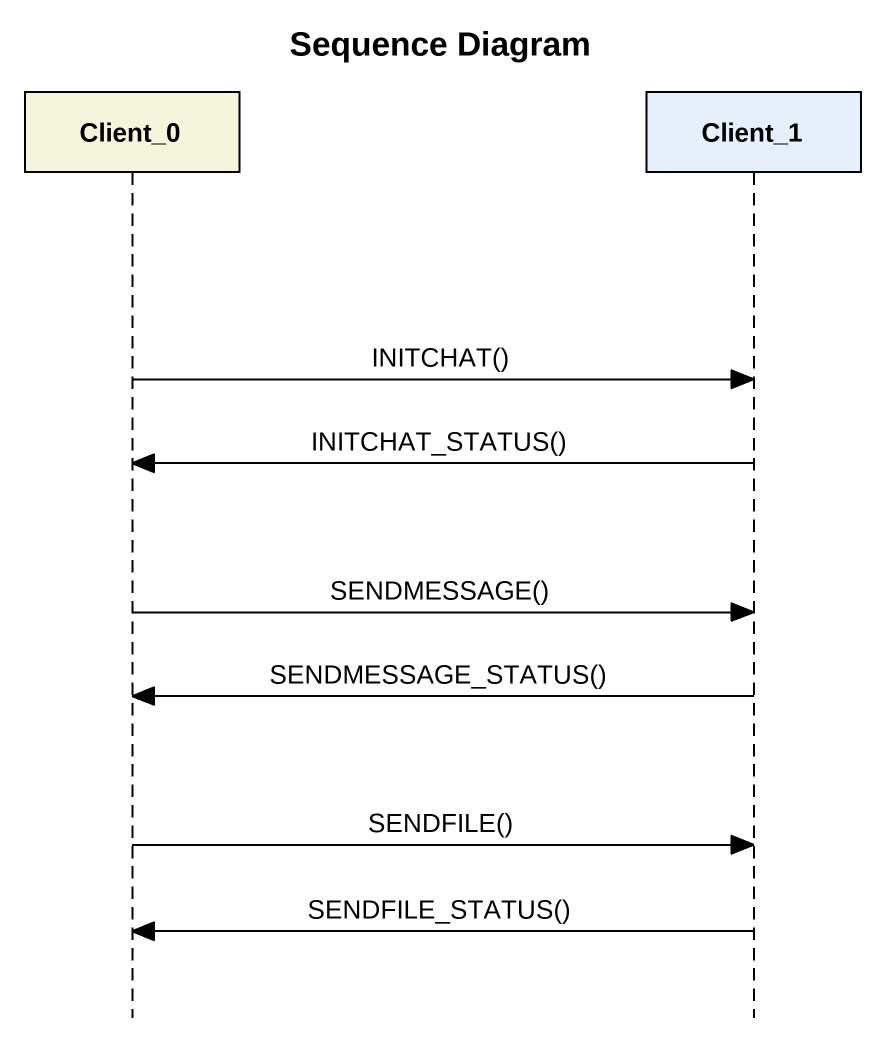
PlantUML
@startuml
title Sequence Diagram
hide footbox
participant Client_0 #F5F5DC
participant Client_1

Client_0 -> Client_1 : INITCHAT()
Client_1 -> Client_0 : INITCHAT_STATUS()
Client_0 -> Client_1 : SENDMESSAGE()
Client_1 -> Client_0 : SENDMESSAGE_STATUS()
Client_0 -> Client_1 : SENDFILE()
Client_1 -> Client_0 : SENDFILE_STATUS()
@enduml
